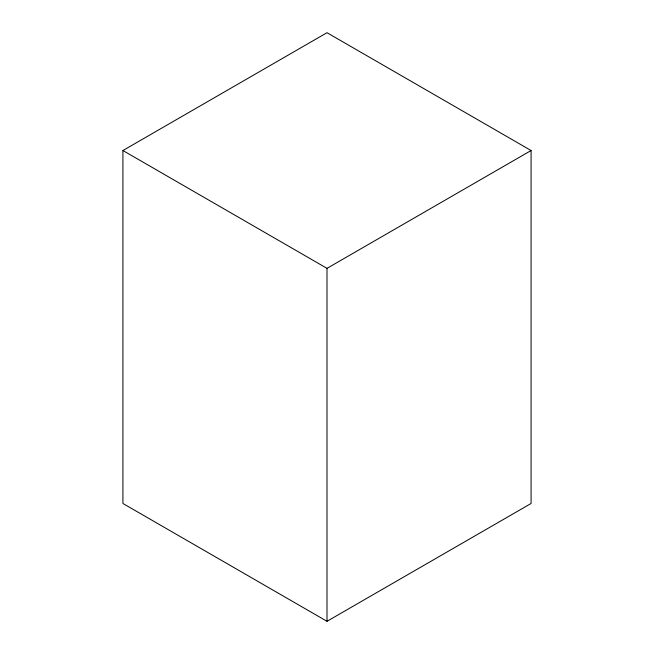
<?xml version="1.0" encoding="UTF-8"?>
<svg xmlns="http://www.w3.org/2000/svg" width="654" height="654" viewBox="0 0 654 654"><rect width="100%" height="100%" fill="white"/><g stroke="black" fill="none" stroke-linecap="round" stroke-linejoin="round"><path stroke-width="0.98" d="M122.919 150.526L327 32.7L531.081 150.526L531.081 503.474L327 621.3L122.919 503.474L122.919 150.526L327 268.353L531.081 150.526M327 268.353L327 621.3"/></g></svg>
